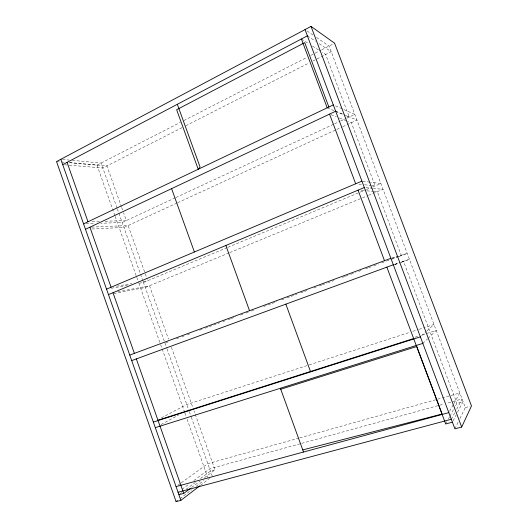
<?xml version="1.0" encoding="UTF-8"?>
<svg xmlns="http://www.w3.org/2000/svg" width="528" height="528" viewBox="0 0 528 528"><rect width="100%" height="100%" fill="white"/><g stroke="black" fill="none" stroke-linecap="round" stroke-linejoin="round"><path stroke-width="0.4" stroke-dasharray="2.64 1.98" d="M454.905 428.822L458.495 421.502M459.928 418.579L465.313 407.596L329.056 46.028L316.378 37.349M453.143 420.757L456.08 415.081M457.545 412.243L463.049 401.597L456.938 403.28L454.225 408.269M451.321 419.272L454.773 412.751M456.694 409.127L462.059 398.977L446.978 403.148M445.698 423.958L446.86 421.819M448.411 418.968L449.572 416.83M449.962 416.117L453.836 408.982M449.612 411.239L453.532 404.217M453.928 403.517L459.802 392.984L451.09 395.432M422.836 343.405L427.495 338.89M428.076 338.323L436.227 330.422L421.337 335.181M421.562 335.775L426.301 331.478M426.888 330.944L433.996 324.496L425.363 327.287M200.515 485.298L209.669 478.276M179.962 498.65L191.605 489.793M196.132 486.347L203.894 480.447M191.545 487.522L200.006 481.14M204.567 477.701L214.975 469.847L194.02 410.903M179.56 494.201L182.193 492.235M186.133 489.284L195.334 482.401M200.587 478.467L210.448 471.095L214.975 469.847M181.988 489.304L188.575 484.427M193.842 480.526L209.642 468.831L300.927 443.573M178.035 485.153L180.682 483.245M181.342 482.764L207.808 463.663L298.94 438.101M161.099 424.519L178.477 415.114M161.337 417.866L186.8 404.507L308.438 365.138M69.472 162.723L96.98 165.172L180.233 122.43M183.902 120.542L307.065 57.314M310.728 55.433L314.391 53.552M315.13 53.176L320.991 50.167M321.724 49.79L334.587 43.184M182.12 127.611L102.808 168.003L63.538 164.71M185.79 125.743L309.164 62.918M312.833 61.043L331.195 51.698L318.945 43.54M175.276 197.815L122.159 222.493L100.815 223.258M176.029 197.472L333.874 124.133M334.627 123.783L339.86 121.354M340.606 121.004L345.847 118.576M346.592 118.226L354.823 114.404L342.949 109.164M176.966 203.049L123.928 227.469L90.387 229.06M177.712 202.699L336.065 129.769M336.818 129.426L342.045 127.017M342.791 126.674L356.981 120.133L344.045 114.721M227.165 247.599L143.464 282.48L137.848 283.496M227.931 247.282L359.568 192.416M360.327 192.1L365.66 189.875M366.419 189.559L371.745 187.341M372.504 187.024L380.873 183.533L370.61 182.239M229.093 252.892L145.253 287.509L114.068 293.528M229.858 252.582L361.72 198.139M362.479 197.828L367.818 195.624M368.577 195.307L383.057 189.328L373.283 188.397M165.746 342.758L168.056 341.9M176.543 338.765L178.86 337.907M181.942 336.765L184.259 335.907M187.348 334.765L191.202 333.34M199.69 330.205L202.006 329.347M205.088 328.205L212.804 325.354M213.576 325.063L219.747 322.78M222.836 321.644L225.146 320.786M228.235 319.645L230.551 318.787M231.317 318.503L235.95 316.787M240.577 315.077L242.893 314.219M245.975 313.078L248.292 312.226M251.381 311.084L253.691 310.226M263.723 306.517L271.438 303.666M272.21 303.376L276.837 301.666M281.464 299.95L283.78 299.099M286.869 297.957L294.584 295.099M295.35 294.815L296.894 294.248M300.755 292.822L303.838 291.68M304.61 291.39L306.926 290.539M313.87 287.965L316.18 287.113M319.268 285.971L321.585 285.113M322.357 284.83L326.984 283.114M327.756 282.83L333.927 280.546M342.415 277.411L344.725 276.553M345.497 276.269L350.13 274.553M350.902 274.27L355.529 272.56M358.611 271.418L360.928 270.56M365.561 268.851L367.871 267.993M368.643 267.709L373.27 265.993M374.042 265.709L378.675 264M381.757 262.858L385.618 261.426M386.39 261.142L391.017 259.433M391.789 259.142L397.96 256.865M398.732 256.575L407.22 253.44L398.666 255.994M394.746 264.673L400.151 262.693M400.924 262.409L409.424 259.301L400.99 262.172M394.858 264.264L400.224 262.436M394.482 264.548L398.264 263.254M401.293 262.218L403.564 261.446L456.938 403.28M309.223 364.881L409.669 332.369M412.804 331.353L418.301 329.578M419.087 329.32L424.578 327.545M415.074 337.187L418.209 336.184M392.165 258.377L401.366 255.605L377.322 191.704L374.108 191.446M391.67 258.08L397.888 256.225M299.732 437.884L436.821 399.432M437.62 399.208L450.298 395.65M301.719 443.348L439.045 405.346M439.837 405.128L443.804 404.032M465.313 407.596L469.933 406.342M117.77 291.806L149.523 285.74L168.498 339.115M111.362 288.275L127.413 285.377M116.648 286.235L131.795 283.543M142.949 281.556L147.734 280.705M91.542 227.126L128.119 225.542L147.18 279.147M86.038 223.793L95.066 223.469M92.083 221.641L99.422 221.404M105.131 221.225L126.35 220.552L123.611 212.857M361.271 190.417L366.089 190.799M366.887 190.865L373.309 191.38M69.505 162.578L106.92 165.911L121.42 206.699M56.522 161.575L60.568 161.931M61.38 162.004L64.614 162.294M62.476 159.443L69.043 160.057M72.329 160.367L101.059 163.073L117.071 208.151M365.957 187.691L372.471 188.318M358.921 184.14L361.35 184.411M364.597 184.767L371.092 185.48M371.897 185.566L375.144 185.922L351.364 122.72L347.602 121.235M362.716 181.243L369.818 182.14M331.063 114.708L336.323 116.787M339.332 117.975L346.85 120.938M327.195 107.818L334.792 110.986M335.551 111.302L343.141 114.47M346.177 115.738L349.213 117.011L325.69 54.496L322.219 52.279M335.676 111.223L343.286 114.404M335.531 105.89L342.21 108.834M301.396 38.98L309.032 43.857M312.503 46.075L318.747 50.068M307.375 35.831L315.539 41.27M307.032 30.961L313.038 35.072M121.697 207.471L123.341 212.084M171.409 347.299L192.918 407.794M117.341 208.93L142.916 280.936M143.286 281.978L166.775 348.117M167.02 348.817L189.103 410.989M189.295 411.536L191.222 416.955M191.308 417.206L212.282 476.269M96.98 165.172L114.893 215.668M115.17 216.447L138.593 282.487M138.871 283.259L160.367 343.86M160.644 344.639L184.622 412.229M184.899 413.008L186.001 416.117M187.103 419.225L207.775 477.497"/><path stroke-width="0.79" d="M305.032 29.594L454.905 428.822L461.683 427.053L471.478 405.926L334.587 43.184L311.045 26.4L56.522 161.575L176.081 501.6L180.893 500.346L199.861 485.8M176.081 501.6L177.375 500.617M178.906 494.696L183.737 493.416L190.245 488.506M62.72 164.644L307.375 35.831M83.569 223.879L333.307 104.907M85.477 229.291L335.676 111.223M106.544 289.139L361.924 181.144M108.471 294.611L364.327 187.539M129.756 355.087L390.892 258.311M131.703 360.611L393.327 264.785M157.938 420.209L413.629 338.547M153.338 422.07L420.38 336.851M155.305 427.654L422.836 343.405M280.738 389.235L416.803 346.513L442.108 414.031L302.749 449.902M176.048 486.585L448.826 412.639M178.035 492.228L451.321 419.272M452.41 422.176L445.698 423.958L386.866 267.155M311.045 26.4L461.683 427.053M328.878 107.019L304.735 42.629L176.636 109.738L198.224 169.257L200.079 167L177.329 104.3M301.396 38.98L327.195 107.818M329.558 114.114L355.674 183.784M358.063 190.159L384.496 260.687M285.859 304.148L310.49 371.488M280.381 388.265L303.521 452.027M225.872 245.48L249.526 310.702M171.593 188.654L194.396 251.988M67.063 162.36L88.004 221.767M89.912 227.198L111.071 287.225M113.005 292.717L134.383 353.371M136.336 358.915L183.737 493.416M60.832 159.284L180.893 500.346"/></g></svg>
